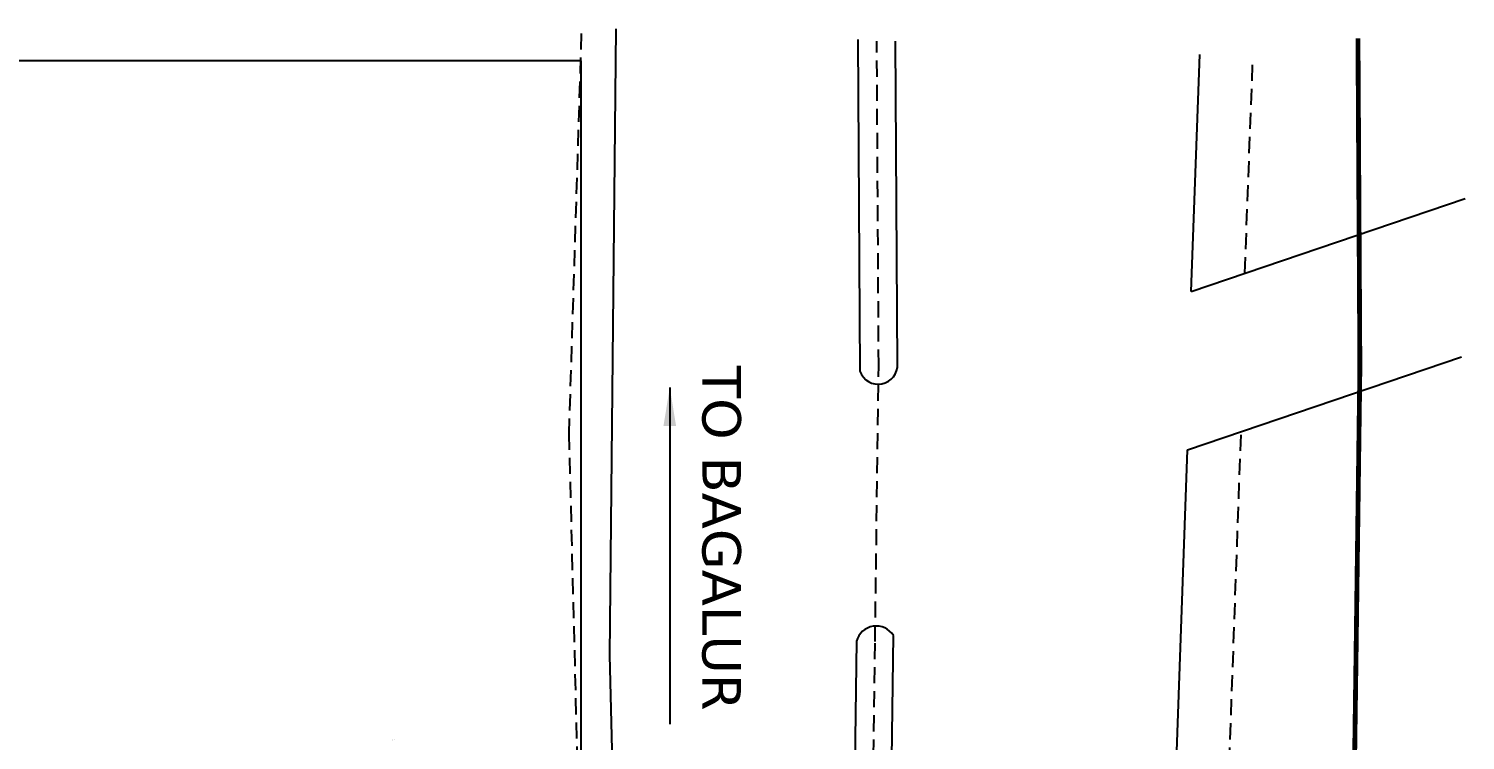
# Model space of a CAD drawing. Header units: millimetres. Extents: x 7964926 to 16080295, y -6277184 to -2986664.
# Drawn here: x 8259489 to 8304274, y -3076463 to -3054286 of the extents above; entities that cross this region are included whole.
import ezdxf

# ---------------------------------------------------------------- set-up
doc = ezdxf.new("R2010")
doc.units = ezdxf.units.MM
doc.header["$LTSCALE"] = 2000
doc.header["$MEASUREMENT"] = 0
doc.linetypes.add('HIDDEN', pattern=[0.375, 0.25, -0.125])
for name, color, linetype in [('a-ac ledge', 8, 'Continuous'), ('a-dim b', 8, 'Continuous'), ('a-text m', 8, 'Continuous'), ('Area-in-Excess', 1, 'Continuous'), ('CDP-rOAD', 201, 'Continuous'), ('DRAIN', 5, 'Continuous'), ('ROAD', 1, 'Continuous')]:
    doc.layers.add(name, color=color, linetype=linetype)
doc.layers.add('L-ELE 2', color=30, linetype='Continuous', lineweight=15)
doc.styles.add('a-con txt m', font='verdana.ttf', dxfattribs={"height": 300})
doc.styles.add('romans', font='romans.shx', dxfattribs={"width": 0.75})
doc.dimstyles.new('a-500 dim b', dxfattribs={"dimscale": 2000, "dimtxt": 1.2, "dimasz": 0.6, "dimexe": 0.4, "dimexo": 0.1, "dimgap": 0.5, "dimtad": 1, "dimdec": 1, "dimlfac": 0.001, "dimzin": 0, "dimdsep": 46, "dimtxsty": 'romans', "dimblk": 'ARCHTICK', "dimcen": 0.09, "dimclrd": 8, "dimclre": 8, "dimclrt": 2, "dimadec": 0, "dimazin": 0, "dimtfac": 1, "dimtdec": 1, "dimtofl": 0, "dimtmove": 2, "dimatfit": 3, "dimfxl": 1, "dimtolj": 1, "dimtzin": 0, "dimlwd": -1, "dimlwe": -1, "dimarcsym": 0})

# ---------------------------------------------------------------- blocks, each defined once
blk = doc.blocks.new('_ArchTick')
at = {"color": 0, "linetype": 'ByBlock', "const_width": 0.15}
blk.add_lwpolyline([(-0.5, -0.5), (0.5, 0.5)], dxfattribs=at)

msp = doc.modelspace()

# ---------------------------------------------------------------- linework, layer by layer
at = {"layer": 'a-ac ledge', "color": 7}
msp.add_lwpolyline([(8276714.5, -3055282.1), (7964925.5, -3055282.1), (7964925.5, -3181604.2), (8276714.5, -3181604.2)], close=True, dxfattribs=at)
at = {"layer": 'Area-in-Excess', "color": 6}
msp.add_line((8270829.9, -3076458.8), (8270829.9, -3076458.8), dxfattribs=at)
at = {"layer": 'Area-in-Excess', "color": 6, "lineweight": 25}
msp.add_line((8270832.2, -3076440.1), (8270832.2, -3076440.1), dxfattribs=at)
at = {"layer": 'CDP-rOAD', "linetype": 'HIDDEN', "const_width": 150}
msp.add_lwpolyline([(8299983.8, -3142537.1), (8300038.7, -3137569.2), (8300089.8, -3130336.3), (8300872.3, -3073593.2), (8300988.9, -3064837.1), (8300929, -3054588.4)], dxfattribs=at)
at = {"layer": 'DRAIN', "linetype": 'HIDDEN'}
for points in [[(8276714.5, -3054436.2), (8276327.6, -3066907.9), (8276656, -3079846.6), (8276103.2, -3087446), (8275388.4, -3098121.8), (8273978.5, -3155840.6)], [(8297402.5, -3061906.6), (8297653.4, -3055166.4)], [(8295598.2, -3142955.2), (8295988.5, -3113612.7), (8296281.4, -3098388.4), (8296732.5, -3082430.6), (8297286.9, -3066842.2)]]:
    msp.add_lwpolyline(points, dxfattribs=at)
at = {"layer": 'L-ELE 2'}
msp.add_line((8270892.2, -3076446.5), (8270892.2, -3076446.5), dxfattribs=at)
at = {"layer": 'ROAD'}
for points in [[(8277795.8, -3054286.2), (8277595.7, -3073809.3), (8277737.3, -3079696.6), (8277184.5, -3087296), (8276469.7, -3097971.8), (8275056.1, -3155840.6)], [(8285341.8, -3054620.6), (8285402.3, -3064962.5)], [(8286575.4, -3064777.6), (8286516.3, -3054672.7)], [(8295728, -3062473.1), (8296002.7, -3055093.2)], [(8295728, -3062473.1), (8304274.4, -3059582)], [(8295614.4, -3067407.9), (8304160.8, -3064516.9)], [(8293961.1, -3142869.1), (8294358.6, -3112980), (8294651.5, -3097755.7), (8295102.7, -3081798), (8295614.4, -3067407.9)], [(8285300, -3073378.5), (8284516.8, -3130172)], [(8285678.5, -3130049.1), (8286449.1, -3073201.7)]]:
    msp.add_lwpolyline(points, dxfattribs=at)
at = {"layer": 'ROAD', "color": 8, "linetype": 'HIDDEN'}
msp.add_lwpolyline([(8284984.7, -3142371.2), (8285039.3, -3137433.3), (8285090.6, -3130179.9), (8285873.7, -3073386.4), (8285988.3, -3064781.1), (8285929.2, -3054676.1)], dxfattribs=at)
at = {"layer": 'ROAD'}
for centre, radius, start, end in [((8285971.5, -3064760.2), 604.1, 199.56198, 2.32221), ((8285911.9, -3073533.1), 631.2, 31.67568, 165.81573)]:
    msp.add_arc(centre, radius, start, end, dxfattribs=at)

# ---------------------------------------------------------------- texts
at = {"layer": 'a-text m', "insert": (8281692, -3059409), "char_height": 1200, "attachment_point": 1, "rotation": 270, "style": 'a-con txt m'}
msp.add_mtext_dynamic_manual_height_columns('\\pxqc;TO BAGALUR', width=21515.441, gutter_width=1, heights=[0], dxfattribs=at)

# ---------------------------------------------------------------- leaders
at = {"layer": 'a-dim b'}
msp.add_leader([(8279474, -3065469.5), (8279474, -3075958.5)], dimstyle='a-500 dim b', dxfattribs=at)

doc.saveas('drawing.dxf')
